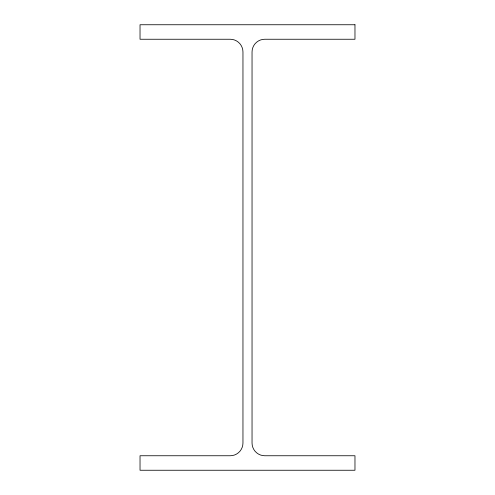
<?xml version="1.0" encoding="UTF-8"?>
<svg xmlns="http://www.w3.org/2000/svg" width="495" height="495" viewBox="0 0 495 495"><rect width="100%" height="100%" fill="white"/><g stroke="black" fill="none" stroke-linecap="round" stroke-linejoin="round"><path stroke-width="0.74" d="M354.971 24.75L140.029 24.75L140.029 39.247L230.212 39.247A12.746 12.746 0 0 1 242.958 51.994L242.958 443.006A12.746 12.746 0 0 1 230.212 455.753L140.029 455.753L140.029 470.25L354.971 470.25L354.971 455.753L264.788 455.753A12.746 12.746 0 0 1 252.042 443.006L252.042 51.994A12.746 12.746 0 0 1 264.788 39.247L354.971 39.247L354.971 24.75"/></g></svg>
